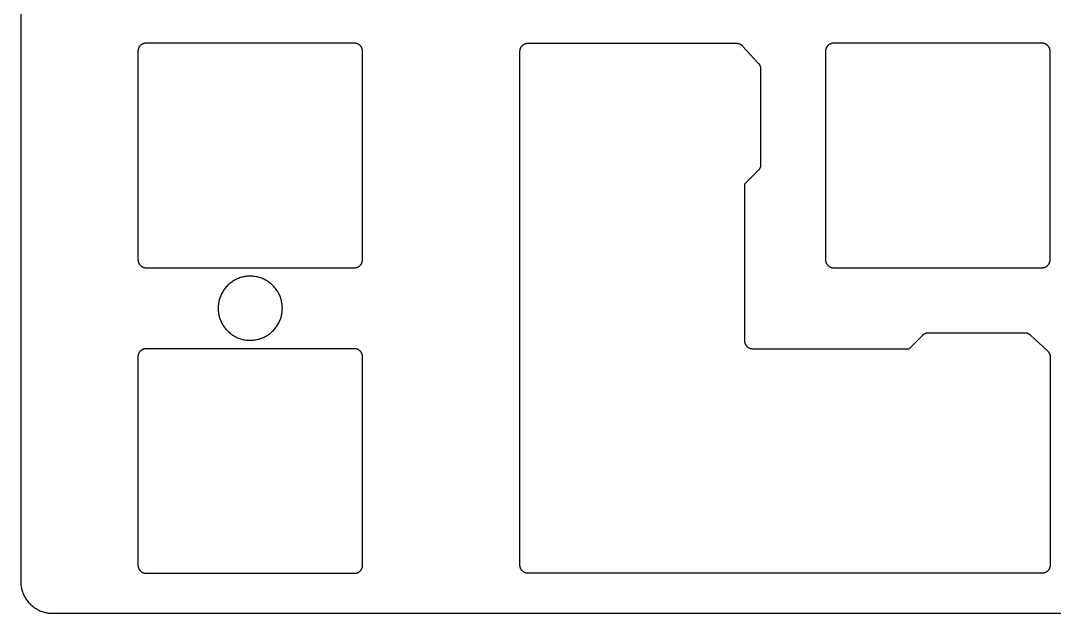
# Model space of a CAD drawing. Header units: millimetres. Extents: x 93 to 198, y -211 to -92.
# Drawn here: x 93.3 to 157.7, y -211.4 to -174.5 of the extents above; entities that cross this region are included whole.
import ezdxf

# ---------------------------------------------------------------- set-up
doc = ezdxf.new("R2010")
doc.units = ezdxf.units.MM
doc.layers.add('switch_plate', color=18, linetype='Continuous', true_color=0x000000)

msp = doc.modelspace()

# ---------------------------------------------------------------- linework, layer by layer
at = {"layer": 'switch_plate'}
for p, q in [((93.28, -94.415), (93.28, -209.427)), ((106.494, -190.731), (106.437, -190.77)), ((106.553, -190.694), (106.494, -190.731)), ((106.613, -190.659), (106.553, -190.694)), ((106.674, -190.626), (106.613, -190.659)), ((106.736, -190.595), (106.674, -190.626)), ((106.799, -190.566), (106.736, -190.595)), ((106.863, -190.54), (106.799, -190.566)), ((106.928, -190.516), (106.863, -190.54)), ((106.994, -190.494), (106.928, -190.516)), ((107.061, -190.474), (106.994, -190.494)), ((107.128, -190.457), (107.061, -190.474)), ((107.196, -190.442), (107.128, -190.457)), ((107.264, -190.429), (107.196, -190.442)), ((107.333, -190.419), (107.264, -190.429)), ((107.402, -190.411), (107.333, -190.419)), ((107.471, -190.406), (107.402, -190.411)), ((107.54, -190.403), (107.471, -190.406)), ((107.61, -190.402), (107.54, -190.403)), ((107.679, -190.404), (107.61, -190.402)), ((107.749, -190.408), (107.679, -190.404)), ((107.818, -190.415), (107.749, -190.408)), ((107.887, -190.424), (107.818, -190.415)), ((107.955, -190.435), (107.887, -190.424)), ((108.023, -190.449), (107.955, -190.435)), ((108.091, -190.465), (108.023, -190.449)), ((108.158, -190.484), (108.091, -190.465)), ((108.224, -190.504), (108.158, -190.484)), ((108.289, -190.527), (108.224, -190.504)), ((108.354, -190.553), (108.289, -190.527)), ((108.418, -190.58), (108.354, -190.553)), ((108.48, -190.61), (108.418, -190.58)), ((108.542, -190.642), (108.48, -190.61)), ((108.603, -190.676), (108.542, -190.642)), ((108.662, -190.712), (108.603, -190.676)), ((108.72, -190.75), (108.662, -190.712)), ((105.875, -191.377), (105.841, -191.437)), ((105.912, -191.318), (105.875, -191.377)), ((105.95, -191.261), (105.912, -191.318)), ((105.991, -191.204), (105.95, -191.261)), ((106.034, -191.149), (105.991, -191.204)), ((106.078, -191.096), (106.034, -191.149)), ((106.124, -191.044), (106.078, -191.096)), ((106.172, -190.994), (106.124, -191.044)), ((106.222, -190.946), (106.172, -190.994)), ((106.273, -190.899), (106.222, -190.946)), ((106.326, -190.854), (106.273, -190.899)), ((106.381, -190.811), (106.326, -190.854)), ((106.437, -190.77), (106.381, -190.811)), ((108.777, -190.79), (108.72, -190.75)), ((108.832, -190.832), (108.777, -190.79)), ((108.885, -190.876), (108.832, -190.832)), ((108.938, -190.922), (108.885, -190.876)), ((108.988, -190.97), (108.938, -190.922)), ((109.037, -191.019), (108.988, -190.97)), ((109.084, -191.07), (109.037, -191.019)), ((109.13, -191.123), (109.084, -191.07)), ((109.173, -191.177), (109.13, -191.123)), ((109.215, -191.232), (109.173, -191.177)), ((109.254, -191.289), (109.215, -191.232)), ((109.292, -191.348), (109.254, -191.289)), ((109.327, -191.407), (109.292, -191.348)), ((105.629, -192.023), (105.617, -192.091)), ((105.643, -191.955), (105.629, -192.023)), ((105.66, -191.887), (105.643, -191.955)), ((105.679, -191.821), (105.66, -191.887)), ((105.7, -191.755), (105.679, -191.821)), ((105.724, -191.689), (105.7, -191.755)), ((105.75, -191.625), (105.724, -191.689)), ((105.778, -191.561), (105.75, -191.625)), ((105.808, -191.499), (105.778, -191.561)), ((105.841, -191.437), (105.808, -191.499)), ((109.361, -191.468), (109.327, -191.407)), ((109.392, -191.53), (109.361, -191.468)), ((109.422, -191.593), (109.392, -191.53)), ((109.448, -191.657), (109.422, -191.593)), ((109.473, -191.722), (109.448, -191.657)), ((109.496, -191.787), (109.473, -191.722)), ((109.516, -191.854), (109.496, -191.787)), ((109.534, -191.921), (109.516, -191.854)), ((109.549, -191.989), (109.534, -191.921)), ((109.562, -192.057), (109.549, -191.989)), ((105.595, -192.298), (105.593, -192.368)), ((105.593, -192.368), (105.593, -192.437)), ((105.593, -192.437), (105.595, -192.506)), ((105.6, -192.229), (105.595, -192.298)), ((105.595, -192.506), (105.6, -192.576)), ((105.607, -192.16), (105.6, -192.229)), ((105.6, -192.576), (105.607, -192.645)), ((105.617, -192.091), (105.607, -192.16)), ((105.607, -192.645), (105.617, -192.713)), ((109.573, -192.125), (109.562, -192.057)), ((109.582, -192.194), (109.573, -192.125)), ((109.573, -192.679), (109.582, -192.61)), ((109.588, -192.263), (109.582, -192.194)), ((109.582, -192.61), (109.588, -192.541)), ((109.591, -192.333), (109.588, -192.263)), ((109.588, -192.541), (109.591, -192.472)), ((109.593, -192.402), (109.591, -192.333)), ((109.591, -192.472), (109.593, -192.402)), ((105.617, -192.713), (105.629, -192.782)), ((105.629, -192.782), (105.643, -192.85)), ((105.643, -192.85), (105.66, -192.917)), ((105.66, -192.917), (105.679, -192.984)), ((105.679, -192.984), (105.7, -193.05)), ((105.7, -193.05), (105.724, -193.115)), ((105.724, -193.115), (105.75, -193.18)), ((105.75, -193.18), (105.778, -193.243)), ((105.778, -193.243), (105.808, -193.306)), ((105.808, -193.306), (105.841, -193.367)), ((109.361, -193.336), (109.392, -193.274)), ((109.392, -193.274), (109.422, -193.211)), ((109.422, -193.211), (109.448, -193.148)), ((109.448, -193.148), (109.473, -193.083)), ((109.473, -193.083), (109.496, -193.017)), ((109.496, -193.017), (109.516, -192.951)), ((109.516, -192.951), (109.534, -192.883)), ((109.534, -192.883), (109.549, -192.816)), ((109.549, -192.816), (109.562, -192.748)), ((109.562, -192.748), (109.573, -192.679)), ((105.841, -193.367), (105.875, -193.427)), ((105.875, -193.427), (105.912, -193.486)), ((105.912, -193.486), (105.95, -193.544)), ((105.95, -193.544), (105.991, -193.6)), ((105.991, -193.6), (106.034, -193.655)), ((106.034, -193.655), (106.078, -193.708)), ((106.078, -193.708), (106.124, -193.76)), ((106.124, -193.76), (106.172, -193.81)), ((106.172, -193.81), (106.222, -193.859)), ((106.222, -193.859), (106.273, -193.905)), ((106.273, -193.905), (106.326, -193.95)), ((106.326, -193.95), (106.381, -193.993)), ((108.832, -193.972), (108.885, -193.928)), ((108.885, -193.928), (108.938, -193.882)), ((108.938, -193.882), (108.988, -193.835)), ((108.988, -193.835), (109.037, -193.785)), ((109.037, -193.785), (109.084, -193.734)), ((109.084, -193.734), (109.13, -193.682)), ((109.13, -193.682), (109.173, -193.628)), ((109.173, -193.628), (109.215, -193.572)), ((109.215, -193.572), (109.254, -193.515)), ((109.254, -193.515), (109.292, -193.457)), ((109.292, -193.457), (109.327, -193.397)), ((109.327, -193.397), (109.361, -193.336)), ((106.381, -193.993), (106.437, -194.034)), ((106.437, -194.034), (106.494, -194.074)), ((106.494, -194.074), (106.553, -194.111)), ((106.553, -194.111), (106.613, -194.146)), ((106.613, -194.146), (106.674, -194.179)), ((106.674, -194.179), (106.736, -194.21)), ((106.736, -194.21), (106.799, -194.238)), ((106.799, -194.238), (106.863, -194.265)), ((106.863, -194.265), (106.928, -194.289)), ((106.928, -194.289), (106.994, -194.311)), ((106.994, -194.311), (107.061, -194.33)), ((107.061, -194.33), (107.128, -194.348)), ((107.128, -194.348), (107.196, -194.363)), ((107.196, -194.363), (107.264, -194.375)), ((107.264, -194.375), (107.333, -194.385)), ((107.333, -194.385), (107.402, -194.393)), ((107.402, -194.393), (107.471, -194.399)), ((107.471, -194.399), (107.54, -194.402)), ((107.54, -194.402), (107.61, -194.402)), ((107.61, -194.402), (107.679, -194.4)), ((107.679, -194.4), (107.749, -194.396)), ((107.749, -194.396), (107.818, -194.39)), ((107.818, -194.39), (107.887, -194.38)), ((107.887, -194.38), (107.955, -194.369)), ((107.955, -194.369), (108.023, -194.355)), ((108.023, -194.355), (108.091, -194.339)), ((108.091, -194.339), (108.158, -194.321)), ((108.158, -194.321), (108.224, -194.3)), ((108.224, -194.3), (108.289, -194.277)), ((108.289, -194.277), (108.354, -194.252)), ((108.354, -194.252), (108.418, -194.224)), ((108.418, -194.224), (108.48, -194.194)), ((108.48, -194.194), (108.542, -194.162)), ((108.542, -194.162), (108.603, -194.128)), ((108.603, -194.128), (108.662, -194.092)), ((108.662, -194.092), (108.72, -194.054)), ((108.72, -194.054), (108.777, -194.014)), ((108.777, -194.014), (108.832, -193.972)), ((93.28, -209.427), (93.281, -209.496)), ((93.281, -209.496), (93.285, -209.564)), ((93.285, -209.564), (93.291, -209.632)), ((93.291, -209.632), (93.299, -209.7)), ((93.299, -209.7), (93.309, -209.767)), ((93.309, -209.767), (93.322, -209.834)), ((93.322, -209.834), (93.337, -209.901)), ((93.337, -209.901), (93.354, -209.967)), ((93.354, -209.967), (93.374, -210.032)), ((93.374, -210.032), (93.396, -210.097)), ((93.396, -210.097), (93.419, -210.161)), ((93.419, -210.161), (93.446, -210.224)), ((93.446, -210.224), (93.474, -210.286)), ((93.474, -210.286), (93.504, -210.347)), ((93.504, -210.347), (93.537, -210.407)), ((93.537, -210.407), (93.571, -210.466)), ((93.571, -210.466), (93.608, -210.524)), ((93.608, -210.524), (93.646, -210.581)), ((93.646, -210.581), (93.686, -210.636)), ((93.686, -210.636), (93.729, -210.689)), ((93.729, -210.689), (93.773, -210.742)), ((93.773, -210.742), (93.818, -210.792)), ((93.818, -210.792), (93.866, -210.841)), ((93.866, -210.841), (93.915, -210.889)), ((93.915, -210.889), (93.966, -210.935)), ((93.966, -210.935), (94.018, -210.979)), ((94.018, -210.979), (94.072, -211.021)), ((94.072, -211.021), (94.127, -211.061)), ((94.127, -211.061), (94.183, -211.1)), ((94.183, -211.1), (94.241, -211.136)), ((94.241, -211.136), (94.3, -211.171)), ((94.3, -211.171), (94.36, -211.203)), ((94.36, -211.203), (94.421, -211.233)), ((94.421, -211.233), (94.483, -211.262)), ((94.483, -211.262), (94.546, -211.288)), ((94.546, -211.288), (94.61, -211.312)), ((94.61, -211.312), (94.675, -211.334)), ((94.675, -211.334), (94.74, -211.353)), ((94.74, -211.353), (94.807, -211.37)), ((94.807, -211.37), (94.873, -211.385)), ((94.873, -211.385), (94.94, -211.398)), ((94.94, -211.398), (95.008, -211.409)), ((95.008, -211.409), (95.076, -211.417)), ((95.076, -211.417), (95.144, -211.423)), ((95.144, -211.423), (95.212, -211.426)), ((95.212, -211.426), (95.28, -211.427)), ((95.28, -211.427), (196.055, -211.427))]:
    msp.add_line(p, q, dxfattribs=at)
at = {"layer": 'switch_plate', "color": 18, "true_color": 0x000000}
for p, q in [((100.909, -175.912), (100.893, -175.919)), ((100.925, -175.906), (100.909, -175.912)), ((100.941, -175.901), (100.925, -175.906)), ((100.958, -175.896), (100.941, -175.901)), ((100.974, -175.891), (100.958, -175.896)), ((100.991, -175.888), (100.974, -175.891)), ((101.008, -175.884), (100.991, -175.888)), ((101.024, -175.882), (101.008, -175.884)), ((101.041, -175.88), (101.024, -175.882)), ((101.058, -175.878), (101.041, -175.88)), ((101.075, -175.878), (101.058, -175.878)), ((101.093, -175.877), (101.075, -175.878)), ((114.093, -175.877), (101.093, -175.877)), ((114.11, -175.878), (114.093, -175.877)), ((114.127, -175.878), (114.11, -175.878)), ((114.144, -175.88), (114.127, -175.878)), ((114.161, -175.882), (114.144, -175.88)), ((114.177, -175.884), (114.161, -175.882)), ((114.194, -175.888), (114.177, -175.884)), ((114.211, -175.891), (114.194, -175.888)), ((114.227, -175.896), (114.211, -175.891)), ((114.244, -175.901), (114.227, -175.896)), ((114.26, -175.906), (114.244, -175.901)), ((114.276, -175.912), (114.26, -175.906)), ((114.292, -175.919), (114.276, -175.912)), ((124.706, -175.919), (124.722, -175.912)), ((124.722, -175.912), (124.738, -175.906)), ((124.738, -175.906), (124.754, -175.901)), ((124.754, -175.901), (124.77, -175.896)), ((124.77, -175.896), (124.787, -175.891)), ((124.787, -175.891), (124.803, -175.888)), ((124.803, -175.888), (124.82, -175.884)), ((124.82, -175.884), (124.837, -175.882)), ((124.837, -175.882), (124.854, -175.88)), ((124.854, -175.88), (124.871, -175.878)), ((124.871, -175.878), (124.888, -175.878)), ((124.888, -175.878), (124.905, -175.877)), ((124.905, -175.877), (137.905, -175.877)), ((137.905, -175.877), (137.922, -175.878)), ((137.922, -175.878), (137.94, -175.878)), ((137.94, -175.878), (137.957, -175.88)), ((137.957, -175.88), (137.974, -175.882)), ((137.974, -175.882), (137.991, -175.885)), ((137.991, -175.885), (138.009, -175.888)), ((138.009, -175.888), (138.025, -175.892)), ((138.025, -175.892), (138.042, -175.896)), ((138.042, -175.896), (138.059, -175.901)), ((138.059, -175.901), (138.075, -175.907)), ((138.075, -175.907), (138.092, -175.913)), ((138.092, -175.913), (138.108, -175.92)), ((143.772, -175.912), (143.756, -175.919)), ((143.788, -175.906), (143.772, -175.912)), ((143.804, -175.901), (143.788, -175.906)), ((143.82, -175.896), (143.804, -175.901)), ((143.837, -175.891), (143.82, -175.896)), ((143.853, -175.888), (143.837, -175.891)), ((143.87, -175.884), (143.853, -175.888)), ((143.887, -175.882), (143.87, -175.884)), ((143.904, -175.88), (143.887, -175.882)), ((143.921, -175.878), (143.904, -175.88)), ((143.938, -175.878), (143.921, -175.878)), ((143.955, -175.877), (143.938, -175.878)), ((156.955, -175.877), (143.955, -175.877)), ((156.972, -175.878), (156.955, -175.877)), ((156.989, -175.878), (156.972, -175.878)), ((157.006, -175.88), (156.989, -175.878)), ((157.023, -175.882), (157.006, -175.88)), ((157.04, -175.884), (157.023, -175.882)), ((157.057, -175.888), (157.04, -175.884)), ((157.073, -175.891), (157.057, -175.888)), ((157.09, -175.896), (157.073, -175.891)), ((157.106, -175.901), (157.09, -175.896)), ((157.122, -175.906), (157.106, -175.901)), ((157.138, -175.912), (157.122, -175.906)), ((157.154, -175.919), (157.138, -175.912)), ((100.594, -176.343), (100.593, -176.36)), ((100.593, -176.36), (100.593, -176.377)), ((100.593, -176.377), (100.593, -189.377)), ((100.595, -176.326), (100.594, -176.343)), ((100.597, -176.309), (100.595, -176.326)), ((100.6, -176.292), (100.597, -176.309)), ((100.603, -176.275), (100.6, -176.292)), ((100.607, -176.259), (100.603, -176.275)), ((100.611, -176.242), (100.607, -176.259)), ((100.616, -176.226), (100.611, -176.242)), ((100.621, -176.21), (100.616, -176.226)), ((100.627, -176.194), (100.621, -176.21)), ((100.634, -176.178), (100.627, -176.194)), ((100.641, -176.162), (100.634, -176.178)), ((100.649, -176.147), (100.641, -176.162)), ((100.657, -176.132), (100.649, -176.147)), ((100.665, -176.117), (100.657, -176.132)), ((100.674, -176.103), (100.665, -176.117)), ((100.684, -176.089), (100.674, -176.103)), ((100.694, -176.075), (100.684, -176.089)), ((100.705, -176.062), (100.694, -176.075)), ((100.716, -176.049), (100.705, -176.062)), ((100.727, -176.036), (100.716, -176.049)), ((100.739, -176.024), (100.727, -176.036)), ((100.751, -176.012), (100.739, -176.024)), ((100.764, -176), (100.751, -176.012)), ((100.777, -175.989), (100.764, -176)), ((100.79, -175.979), (100.777, -175.989)), ((100.804, -175.969), (100.79, -175.979)), ((100.818, -175.959), (100.804, -175.969)), ((100.833, -175.95), (100.818, -175.959)), ((100.847, -175.941), (100.833, -175.95)), ((100.863, -175.933), (100.847, -175.941)), ((100.878, -175.926), (100.863, -175.933)), ((100.893, -175.919), (100.878, -175.926)), ((114.307, -175.926), (114.292, -175.919)), ((114.323, -175.933), (114.307, -175.926)), ((114.338, -175.941), (114.323, -175.933)), ((114.352, -175.95), (114.338, -175.941)), ((114.367, -175.959), (114.352, -175.95)), ((114.381, -175.969), (114.367, -175.959)), ((114.395, -175.979), (114.381, -175.969)), ((114.408, -175.989), (114.395, -175.979)), ((114.421, -176), (114.408, -175.989)), ((114.434, -176.012), (114.421, -176)), ((114.446, -176.024), (114.434, -176.012)), ((114.458, -176.036), (114.446, -176.024)), ((114.469, -176.049), (114.458, -176.036)), ((114.48, -176.062), (114.469, -176.049)), ((114.491, -176.075), (114.48, -176.062)), ((114.501, -176.089), (114.491, -176.075)), ((114.511, -176.103), (114.501, -176.089)), ((114.52, -176.117), (114.511, -176.103)), ((114.528, -176.132), (114.52, -176.117)), ((114.536, -176.147), (114.528, -176.132)), ((114.544, -176.162), (114.536, -176.147)), ((114.551, -176.178), (114.544, -176.162)), ((114.558, -176.194), (114.551, -176.178)), ((114.564, -176.21), (114.558, -176.194)), ((114.569, -176.226), (114.564, -176.21)), ((114.574, -176.242), (114.569, -176.226)), ((114.578, -176.259), (114.574, -176.242)), ((114.582, -176.275), (114.578, -176.259)), ((114.585, -176.292), (114.582, -176.275)), ((114.588, -176.309), (114.585, -176.292)), ((114.59, -176.326), (114.588, -176.309)), ((114.591, -176.343), (114.59, -176.326)), ((114.592, -176.36), (114.591, -176.343)), ((114.593, -176.377), (114.592, -176.36)), ((114.593, -189.377), (114.593, -176.377)), ((124.405, -176.36), (124.406, -176.343)), ((124.405, -176.377), (124.405, -176.36)), ((124.405, -208.427), (124.405, -176.377)), ((124.406, -176.343), (124.408, -176.326)), ((124.408, -176.326), (124.41, -176.309)), ((124.41, -176.309), (124.412, -176.292)), ((124.412, -176.292), (124.415, -176.275)), ((124.415, -176.275), (124.419, -176.259)), ((124.419, -176.259), (124.424, -176.242)), ((124.424, -176.242), (124.428, -176.226)), ((124.428, -176.226), (124.434, -176.21)), ((124.434, -176.21), (124.44, -176.194)), ((124.44, -176.194), (124.446, -176.178)), ((124.446, -176.178), (124.454, -176.162)), ((124.454, -176.162), (124.461, -176.147)), ((124.461, -176.147), (124.469, -176.132)), ((124.469, -176.132), (124.478, -176.117)), ((124.478, -176.117), (124.487, -176.103)), ((124.487, -176.103), (124.497, -176.089)), ((124.497, -176.089), (124.507, -176.075)), ((124.507, -176.075), (124.517, -176.062)), ((124.517, -176.062), (124.528, -176.049)), ((124.528, -176.049), (124.54, -176.036)), ((124.54, -176.036), (124.551, -176.024)), ((124.551, -176.024), (124.564, -176.012)), ((124.564, -176.012), (124.576, -176)), ((124.576, -176), (124.589, -175.989)), ((124.589, -175.989), (124.603, -175.979)), ((124.603, -175.979), (124.617, -175.969)), ((124.617, -175.969), (124.631, -175.959)), ((124.631, -175.959), (124.645, -175.95)), ((124.645, -175.95), (124.66, -175.941)), ((124.66, -175.941), (124.675, -175.933)), ((124.675, -175.933), (124.69, -175.926)), ((124.69, -175.926), (124.706, -175.919)), ((138.108, -175.92), (138.123, -175.927)), ((138.123, -175.927), (138.139, -175.935)), ((138.139, -175.935), (138.154, -175.944)), ((138.154, -175.944), (138.169, -175.953)), ((138.169, -175.953), (138.184, -175.962)), ((138.184, -175.962), (138.198, -175.972)), ((138.198, -175.972), (138.212, -175.982)), ((138.212, -175.982), (138.225, -175.993)), ((138.225, -175.993), (138.238, -176.005)), ((138.238, -176.005), (138.251, -176.016)), ((138.251, -176.016), (138.263, -176.029)), ((138.263, -176.029), (138.275, -176.041)), ((138.275, -176.041), (138.287, -176.054)), ((138.287, -176.054), (139.259, -177.111)), ((143.456, -176.343), (143.455, -176.36)), ((143.455, -176.36), (143.455, -176.377)), ((143.455, -176.377), (143.455, -189.377)), ((143.458, -176.326), (143.456, -176.343)), ((143.46, -176.309), (143.458, -176.326)), ((143.462, -176.292), (143.46, -176.309)), ((143.465, -176.275), (143.462, -176.292)), ((143.469, -176.259), (143.465, -176.275)), ((143.474, -176.242), (143.469, -176.259)), ((143.478, -176.226), (143.474, -176.242)), ((143.484, -176.21), (143.478, -176.226)), ((143.49, -176.194), (143.484, -176.21)), ((143.496, -176.178), (143.49, -176.194)), ((143.504, -176.162), (143.496, -176.178)), ((143.511, -176.147), (143.504, -176.162)), ((143.519, -176.132), (143.511, -176.147)), ((143.528, -176.117), (143.519, -176.132)), ((143.537, -176.103), (143.528, -176.117)), ((143.547, -176.089), (143.537, -176.103)), ((143.557, -176.075), (143.547, -176.089)), ((143.567, -176.062), (143.557, -176.075)), ((143.578, -176.049), (143.567, -176.062)), ((143.59, -176.036), (143.578, -176.049)), ((143.601, -176.024), (143.59, -176.036)), ((143.614, -176.012), (143.601, -176.024)), ((143.626, -176), (143.614, -176.012)), ((143.639, -175.989), (143.626, -176)), ((143.653, -175.979), (143.639, -175.989)), ((143.667, -175.969), (143.653, -175.979)), ((143.681, -175.959), (143.667, -175.969)), ((143.695, -175.95), (143.681, -175.959)), ((143.71, -175.941), (143.695, -175.95)), ((143.725, -175.933), (143.71, -175.941)), ((143.74, -175.926), (143.725, -175.933)), ((143.756, -175.919), (143.74, -175.926)), ((157.17, -175.926), (157.154, -175.919)), ((157.185, -175.933), (157.17, -175.926)), ((157.2, -175.941), (157.185, -175.933)), ((157.215, -175.95), (157.2, -175.941)), ((157.229, -175.959), (157.215, -175.95)), ((157.243, -175.969), (157.229, -175.959)), ((157.257, -175.979), (157.243, -175.969)), ((157.271, -175.989), (157.257, -175.979)), ((157.284, -176), (157.271, -175.989)), ((157.296, -176.012), (157.284, -176)), ((157.309, -176.024), (157.296, -176.012)), ((157.32, -176.036), (157.309, -176.024)), ((157.332, -176.049), (157.32, -176.036)), ((157.343, -176.062), (157.332, -176.049)), ((157.353, -176.075), (157.343, -176.062)), ((157.364, -176.089), (157.353, -176.075)), ((157.373, -176.103), (157.364, -176.089)), ((157.382, -176.117), (157.373, -176.103)), ((157.391, -176.132), (157.382, -176.117)), ((157.399, -176.147), (157.391, -176.132)), ((157.407, -176.162), (157.399, -176.147)), ((157.414, -176.178), (157.407, -176.162)), ((157.42, -176.194), (157.414, -176.178)), ((157.426, -176.21), (157.42, -176.194)), ((157.432, -176.226), (157.426, -176.21)), ((157.436, -176.242), (157.432, -176.226)), ((157.441, -176.259), (157.436, -176.242)), ((157.445, -176.275), (157.441, -176.259)), ((157.448, -176.292), (157.445, -176.275)), ((157.45, -176.309), (157.448, -176.292)), ((157.452, -176.326), (157.45, -176.309)), ((157.454, -176.343), (157.452, -176.326)), ((157.455, -176.36), (157.454, -176.343)), ((157.455, -176.377), (157.455, -176.36)), ((157.455, -189.377), (157.455, -176.377)), ((139.259, -177.111), (139.271, -177.124)), ((139.271, -177.124), (139.282, -177.137)), ((139.282, -177.137), (139.294, -177.151)), ((139.294, -177.151), (139.305, -177.165)), ((139.305, -177.165), (139.315, -177.18)), ((139.315, -177.18), (139.325, -177.195)), ((139.325, -177.195), (139.334, -177.21)), ((139.334, -177.21), (139.343, -177.225)), ((139.343, -177.225), (139.351, -177.241)), ((139.351, -177.241), (139.358, -177.257)), ((139.358, -177.257), (139.366, -177.273)), ((139.366, -177.273), (139.372, -177.29)), ((139.372, -177.29), (139.378, -177.307)), ((139.378, -177.307), (139.383, -177.324)), ((139.383, -177.324), (139.388, -177.341)), ((139.388, -177.341), (139.392, -177.358)), ((139.392, -177.358), (139.396, -177.376)), ((139.396, -177.376), (139.399, -177.393)), ((139.399, -177.393), (139.401, -177.411)), ((139.401, -177.411), (139.403, -177.429)), ((139.403, -177.429), (139.404, -177.446)), ((139.404, -177.446), (139.405, -177.464)), ((139.405, -177.464), (139.405, -183.464)), ((139.376, -183.632), (139.37, -183.648)), ((139.382, -183.615), (139.376, -183.632)), ((139.386, -183.599), (139.382, -183.615)), ((139.391, -183.583), (139.386, -183.599)), ((139.395, -183.566), (139.391, -183.583)), ((139.398, -183.549), (139.395, -183.566)), ((139.4, -183.532), (139.398, -183.549)), ((139.402, -183.515), (139.4, -183.532)), ((139.404, -183.498), (139.402, -183.515)), ((139.405, -183.481), (139.404, -183.498)), ((139.405, -183.464), (139.405, -183.481)), ((139.259, -183.818), (138.405, -184.671)), ((139.27, -183.805), (139.259, -183.818)), ((139.282, -183.793), (139.27, -183.805)), ((139.293, -183.78), (139.282, -183.793)), ((139.303, -183.766), (139.293, -183.78)), ((139.314, -183.753), (139.303, -183.766)), ((139.323, -183.738), (139.314, -183.753)), ((139.332, -183.724), (139.323, -183.738)), ((139.341, -183.709), (139.332, -183.724)), ((139.349, -183.694), (139.341, -183.709)), ((139.357, -183.679), (139.349, -183.694)), ((139.364, -183.663), (139.357, -183.679)), ((139.37, -183.648), (139.364, -183.663)), ((138.405, -184.671), (138.405, -194.427)), ((100.593, -189.377), (100.593, -189.394)), ((100.593, -189.394), (100.594, -189.411)), ((100.594, -189.411), (100.595, -189.428)), ((100.595, -189.428), (100.597, -189.445)), ((100.597, -189.445), (100.6, -189.462)), ((114.585, -189.462), (114.588, -189.445)), ((114.588, -189.445), (114.59, -189.428)), ((114.59, -189.428), (114.591, -189.411)), ((114.591, -189.411), (114.592, -189.394)), ((114.592, -189.394), (114.593, -189.377)), ((143.455, -189.377), (143.455, -189.394)), ((143.455, -189.394), (143.456, -189.411)), ((143.456, -189.411), (143.458, -189.428)), ((143.458, -189.428), (143.46, -189.445)), ((143.46, -189.445), (143.462, -189.462)), ((157.448, -189.462), (157.45, -189.445)), ((157.45, -189.445), (157.452, -189.428)), ((157.452, -189.428), (157.454, -189.411)), ((157.454, -189.411), (157.455, -189.394)), ((157.455, -189.394), (157.455, -189.377)), ((100.6, -189.462), (100.603, -189.479)), ((100.603, -189.479), (100.607, -189.496)), ((100.607, -189.496), (100.611, -189.512)), ((100.611, -189.512), (100.616, -189.528)), ((100.616, -189.528), (100.621, -189.545)), ((100.621, -189.545), (100.627, -189.561)), ((100.627, -189.561), (100.634, -189.576)), ((100.634, -189.576), (100.641, -189.592)), ((100.641, -189.592), (100.649, -189.607)), ((100.649, -189.607), (100.657, -189.622)), ((100.657, -189.622), (100.665, -189.637)), ((100.665, -189.637), (100.674, -189.651)), ((100.674, -189.651), (100.684, -189.666)), ((100.684, -189.666), (100.694, -189.679)), ((100.694, -189.679), (100.705, -189.693)), ((100.705, -189.693), (100.716, -189.706)), ((100.716, -189.706), (100.727, -189.718)), ((100.727, -189.718), (100.739, -189.731)), ((100.739, -189.731), (100.751, -189.743)), ((100.751, -189.743), (100.764, -189.754)), ((100.764, -189.754), (100.777, -189.765)), ((100.777, -189.765), (100.79, -189.776)), ((100.79, -189.776), (100.804, -189.786)), ((100.804, -189.786), (100.818, -189.795)), ((100.818, -189.795), (100.833, -189.804)), ((100.833, -189.804), (100.847, -189.813)), ((100.847, -189.813), (100.863, -189.821)), ((100.863, -189.821), (100.878, -189.829)), ((100.878, -189.829), (100.893, -189.836)), ((100.893, -189.836), (100.909, -189.842)), ((100.909, -189.842), (100.925, -189.848)), ((100.925, -189.848), (100.941, -189.854)), ((100.941, -189.854), (100.958, -189.859)), ((100.958, -189.859), (100.974, -189.863)), ((100.974, -189.863), (100.991, -189.867)), ((100.991, -189.867), (101.008, -189.87)), ((101.008, -189.87), (101.024, -189.873)), ((101.024, -189.873), (101.041, -189.875)), ((101.041, -189.875), (101.058, -189.876)), ((101.058, -189.876), (101.075, -189.877)), ((101.075, -189.877), (101.093, -189.877)), ((101.093, -189.877), (114.093, -189.877)), ((114.093, -189.877), (114.11, -189.877)), ((114.11, -189.877), (114.127, -189.876)), ((114.127, -189.876), (114.144, -189.875)), ((114.144, -189.875), (114.161, -189.873)), ((114.161, -189.873), (114.177, -189.87)), ((114.177, -189.87), (114.194, -189.867)), ((114.194, -189.867), (114.211, -189.863)), ((114.211, -189.863), (114.227, -189.859)), ((114.227, -189.859), (114.244, -189.854)), ((114.244, -189.854), (114.26, -189.848)), ((114.26, -189.848), (114.276, -189.842)), ((114.276, -189.842), (114.292, -189.836)), ((114.292, -189.836), (114.307, -189.829)), ((114.307, -189.829), (114.323, -189.821)), ((114.323, -189.821), (114.338, -189.813)), ((114.338, -189.813), (114.352, -189.804)), ((114.352, -189.804), (114.367, -189.795)), ((114.367, -189.795), (114.381, -189.786)), ((114.381, -189.786), (114.395, -189.776)), ((114.395, -189.776), (114.408, -189.765)), ((114.408, -189.765), (114.421, -189.754)), ((114.421, -189.754), (114.434, -189.743)), ((114.434, -189.743), (114.446, -189.731)), ((114.446, -189.731), (114.458, -189.718)), ((114.458, -189.718), (114.469, -189.706)), ((114.469, -189.706), (114.48, -189.693)), ((114.48, -189.693), (114.491, -189.679)), ((114.491, -189.679), (114.501, -189.666)), ((114.501, -189.666), (114.511, -189.651)), ((114.511, -189.651), (114.52, -189.637)), ((114.52, -189.637), (114.528, -189.622)), ((114.528, -189.622), (114.536, -189.607)), ((114.536, -189.607), (114.544, -189.592)), ((114.544, -189.592), (114.551, -189.576)), ((114.551, -189.576), (114.558, -189.561)), ((114.558, -189.561), (114.564, -189.545)), ((114.564, -189.545), (114.569, -189.528)), ((114.569, -189.528), (114.574, -189.512)), ((114.574, -189.512), (114.578, -189.496)), ((114.578, -189.496), (114.582, -189.479)), ((114.582, -189.479), (114.585, -189.462)), ((143.462, -189.462), (143.465, -189.479)), ((143.465, -189.479), (143.469, -189.496)), ((143.469, -189.496), (143.474, -189.512)), ((143.474, -189.512), (143.478, -189.528)), ((143.478, -189.528), (143.484, -189.545)), ((143.484, -189.545), (143.49, -189.561)), ((143.49, -189.561), (143.496, -189.576)), ((143.496, -189.576), (143.504, -189.592)), ((143.504, -189.592), (143.511, -189.607)), ((143.511, -189.607), (143.519, -189.622)), ((143.519, -189.622), (143.528, -189.637)), ((143.528, -189.637), (143.537, -189.651)), ((143.537, -189.651), (143.547, -189.666)), ((143.547, -189.666), (143.557, -189.679)), ((143.557, -189.679), (143.567, -189.693)), ((143.567, -189.693), (143.578, -189.706)), ((143.578, -189.706), (143.59, -189.718)), ((143.59, -189.718), (143.601, -189.731)), ((143.601, -189.731), (143.614, -189.743)), ((143.614, -189.743), (143.626, -189.754)), ((143.626, -189.754), (143.639, -189.765)), ((143.639, -189.765), (143.653, -189.776)), ((143.653, -189.776), (143.667, -189.786)), ((143.667, -189.786), (143.681, -189.795)), ((143.681, -189.795), (143.695, -189.804)), ((143.695, -189.804), (143.71, -189.813)), ((143.71, -189.813), (143.725, -189.821)), ((143.725, -189.821), (143.74, -189.829)), ((143.74, -189.829), (143.756, -189.836)), ((143.756, -189.836), (143.772, -189.842)), ((143.772, -189.842), (143.788, -189.848)), ((143.788, -189.848), (143.804, -189.854)), ((143.804, -189.854), (143.82, -189.859)), ((143.82, -189.859), (143.837, -189.863)), ((143.837, -189.863), (143.853, -189.867)), ((143.853, -189.867), (143.87, -189.87)), ((143.87, -189.87), (143.887, -189.873)), ((143.887, -189.873), (143.904, -189.875)), ((143.904, -189.875), (143.921, -189.876)), ((143.921, -189.876), (143.938, -189.877)), ((143.938, -189.877), (143.955, -189.877)), ((143.955, -189.877), (156.955, -189.877)), ((156.955, -189.877), (156.972, -189.877)), ((156.972, -189.877), (156.989, -189.876)), ((156.989, -189.876), (157.006, -189.875)), ((157.006, -189.875), (157.023, -189.873)), ((157.023, -189.873), (157.04, -189.87)), ((157.04, -189.87), (157.057, -189.867)), ((157.057, -189.867), (157.073, -189.863)), ((157.073, -189.863), (157.09, -189.859)), ((157.09, -189.859), (157.106, -189.854)), ((157.106, -189.854), (157.122, -189.848)), ((157.122, -189.848), (157.138, -189.842)), ((157.138, -189.842), (157.154, -189.836)), ((157.154, -189.836), (157.17, -189.829)), ((157.17, -189.829), (157.185, -189.821)), ((157.185, -189.821), (157.2, -189.813)), ((157.2, -189.813), (157.215, -189.804)), ((157.215, -189.804), (157.229, -189.795)), ((157.229, -189.795), (157.243, -189.786)), ((157.243, -189.786), (157.257, -189.776)), ((157.257, -189.776), (157.271, -189.765)), ((157.271, -189.765), (157.284, -189.754)), ((157.284, -189.754), (157.296, -189.743)), ((157.296, -189.743), (157.309, -189.731)), ((157.309, -189.731), (157.32, -189.718)), ((157.32, -189.718), (157.332, -189.706)), ((157.332, -189.706), (157.343, -189.693)), ((157.343, -189.693), (157.353, -189.679)), ((157.353, -189.679), (157.364, -189.666)), ((157.364, -189.666), (157.373, -189.651)), ((157.373, -189.651), (157.382, -189.637)), ((157.382, -189.637), (157.391, -189.622)), ((157.391, -189.622), (157.399, -189.607)), ((157.399, -189.607), (157.407, -189.592)), ((157.407, -189.592), (157.414, -189.576)), ((157.414, -189.576), (157.42, -189.561)), ((157.42, -189.561), (157.426, -189.545)), ((157.426, -189.545), (157.432, -189.528)), ((157.432, -189.528), (157.436, -189.512)), ((157.436, -189.512), (157.441, -189.496)), ((157.441, -189.496), (157.445, -189.479)), ((157.445, -189.479), (157.448, -189.462)), ((149.694, -193.96), (149.711, -193.954)), ((149.711, -193.954), (149.728, -193.949)), ((149.728, -193.949), (149.745, -193.944)), ((149.745, -193.944), (149.762, -193.94)), ((149.762, -193.94), (149.78, -193.936)), ((149.78, -193.936), (149.797, -193.933)), ((149.797, -193.933), (149.815, -193.931)), ((149.815, -193.931), (149.832, -193.929)), ((149.832, -193.929), (149.85, -193.928)), ((149.85, -193.928), (149.868, -193.927)), ((149.868, -193.927), (155.868, -193.927)), ((155.868, -193.927), (155.885, -193.928)), ((155.885, -193.928), (155.902, -193.928)), ((155.902, -193.928), (155.919, -193.93)), ((155.919, -193.93), (155.936, -193.932)), ((155.936, -193.932), (155.953, -193.934)), ((155.953, -193.934), (155.97, -193.938)), ((155.97, -193.938), (155.986, -193.941)), ((155.986, -193.941), (156.003, -193.946)), ((156.003, -193.946), (156.019, -193.951)), ((156.019, -193.951), (156.035, -193.956)), ((156.035, -193.956), (156.051, -193.962)), ((138.405, -194.427), (138.405, -194.444)), ((138.405, -194.444), (138.406, -194.461)), ((138.406, -194.461), (138.408, -194.478)), ((138.408, -194.478), (138.41, -194.495)), ((138.41, -194.495), (138.412, -194.512)), ((138.412, -194.512), (138.415, -194.529)), ((138.415, -194.529), (138.419, -194.546)), ((138.419, -194.546), (138.424, -194.562)), ((138.424, -194.562), (138.428, -194.578)), ((138.428, -194.578), (138.434, -194.595)), ((138.434, -194.595), (138.44, -194.611)), ((148.661, -194.927), (149.514, -194.074)), ((149.514, -194.074), (149.527, -194.061)), ((149.527, -194.061), (149.541, -194.05)), ((149.541, -194.05), (149.555, -194.039)), ((149.555, -194.039), (149.569, -194.028)), ((149.569, -194.028), (149.583, -194.017)), ((149.583, -194.017), (149.598, -194.008)), ((149.598, -194.008), (149.614, -193.998)), ((149.614, -193.998), (149.629, -193.99)), ((149.629, -193.99), (149.645, -193.981)), ((149.645, -193.981), (149.661, -193.974)), ((149.661, -193.974), (149.677, -193.967)), ((149.677, -193.967), (149.694, -193.96)), ((156.051, -193.962), (156.067, -193.969)), ((156.067, -193.969), (156.083, -193.976)), ((156.083, -193.976), (156.098, -193.983)), ((156.098, -193.983), (156.113, -193.991)), ((156.113, -193.991), (156.128, -194)), ((156.128, -194), (156.142, -194.009)), ((156.142, -194.009), (156.156, -194.019)), ((156.156, -194.019), (156.17, -194.029)), ((156.17, -194.029), (156.184, -194.039)), ((156.184, -194.039), (156.197, -194.05)), ((156.197, -194.05), (156.209, -194.062)), ((156.209, -194.062), (156.222, -194.074)), ((156.222, -194.074), (157.278, -195.045)), ((100.627, -195.244), (100.621, -195.26)), ((100.634, -195.228), (100.627, -195.244)), ((100.641, -195.212), (100.634, -195.228)), ((100.649, -195.197), (100.641, -195.212)), ((100.657, -195.182), (100.649, -195.197)), ((100.665, -195.167), (100.657, -195.182)), ((100.674, -195.153), (100.665, -195.167)), ((100.684, -195.139), (100.674, -195.153)), ((100.694, -195.125), (100.684, -195.139)), ((100.705, -195.112), (100.694, -195.125)), ((100.716, -195.099), (100.705, -195.112)), ((100.727, -195.086), (100.716, -195.099)), ((100.739, -195.074), (100.727, -195.086)), ((100.751, -195.062), (100.739, -195.074)), ((100.764, -195.05), (100.751, -195.062)), ((100.777, -195.039), (100.764, -195.05)), ((100.79, -195.029), (100.777, -195.039)), ((100.804, -195.019), (100.79, -195.029)), ((100.818, -195.009), (100.804, -195.019)), ((100.833, -195), (100.818, -195.009)), ((100.847, -194.991), (100.833, -195)), ((100.863, -194.983), (100.847, -194.991)), ((100.878, -194.976), (100.863, -194.983)), ((100.893, -194.969), (100.878, -194.976)), ((100.909, -194.962), (100.893, -194.969)), ((100.925, -194.956), (100.909, -194.962)), ((100.941, -194.951), (100.925, -194.956)), ((100.958, -194.946), (100.941, -194.951)), ((100.974, -194.941), (100.958, -194.946)), ((100.991, -194.938), (100.974, -194.941)), ((101.008, -194.934), (100.991, -194.938)), ((101.024, -194.932), (101.008, -194.934)), ((101.041, -194.93), (101.024, -194.932)), ((101.058, -194.928), (101.041, -194.93)), ((101.075, -194.928), (101.058, -194.928)), ((101.093, -194.927), (101.075, -194.928)), ((114.093, -194.927), (101.093, -194.927)), ((114.11, -194.928), (114.093, -194.927)), ((114.127, -194.928), (114.11, -194.928)), ((114.144, -194.93), (114.127, -194.928)), ((114.161, -194.932), (114.144, -194.93)), ((114.177, -194.934), (114.161, -194.932)), ((114.194, -194.938), (114.177, -194.934)), ((114.211, -194.941), (114.194, -194.938)), ((114.227, -194.946), (114.211, -194.941)), ((114.244, -194.951), (114.227, -194.946)), ((114.26, -194.956), (114.244, -194.951)), ((114.276, -194.962), (114.26, -194.956)), ((114.292, -194.969), (114.276, -194.962)), ((114.307, -194.976), (114.292, -194.969)), ((114.323, -194.983), (114.307, -194.976)), ((114.338, -194.991), (114.323, -194.983)), ((114.352, -195), (114.338, -194.991)), ((114.367, -195.009), (114.352, -195)), ((114.381, -195.019), (114.367, -195.009)), ((114.395, -195.029), (114.381, -195.019)), ((114.408, -195.039), (114.395, -195.029)), ((114.421, -195.05), (114.408, -195.039)), ((114.434, -195.062), (114.421, -195.05)), ((114.446, -195.074), (114.434, -195.062)), ((114.458, -195.086), (114.446, -195.074)), ((114.469, -195.099), (114.458, -195.086)), ((114.48, -195.112), (114.469, -195.099)), ((114.491, -195.125), (114.48, -195.112)), ((114.501, -195.139), (114.491, -195.125)), ((114.511, -195.153), (114.501, -195.139)), ((114.52, -195.167), (114.511, -195.153)), ((114.528, -195.182), (114.52, -195.167)), ((114.536, -195.197), (114.528, -195.182)), ((114.544, -195.212), (114.536, -195.197)), ((114.551, -195.228), (114.544, -195.212)), ((114.558, -195.244), (114.551, -195.228)), ((114.564, -195.26), (114.558, -195.244)), ((138.44, -194.611), (138.446, -194.626)), ((138.446, -194.626), (138.454, -194.642)), ((138.454, -194.642), (138.461, -194.657)), ((138.461, -194.657), (138.469, -194.672)), ((138.469, -194.672), (138.478, -194.687)), ((138.478, -194.687), (138.487, -194.701)), ((138.487, -194.701), (138.497, -194.716)), ((138.497, -194.716), (138.507, -194.729)), ((138.507, -194.729), (138.517, -194.743)), ((138.517, -194.743), (138.528, -194.756)), ((138.528, -194.756), (138.54, -194.768)), ((138.54, -194.768), (138.551, -194.781)), ((138.551, -194.781), (138.564, -194.793)), ((138.564, -194.793), (138.576, -194.804)), ((138.576, -194.804), (138.589, -194.815)), ((138.589, -194.815), (138.603, -194.826)), ((138.603, -194.826), (138.617, -194.836)), ((138.617, -194.836), (138.631, -194.845)), ((138.631, -194.845), (138.645, -194.854)), ((138.645, -194.854), (138.66, -194.863)), ((138.66, -194.863), (138.675, -194.871)), ((138.675, -194.871), (138.69, -194.879)), ((138.69, -194.879), (138.706, -194.886)), ((138.706, -194.886), (138.722, -194.892)), ((138.722, -194.892), (138.738, -194.898)), ((138.738, -194.898), (138.754, -194.904)), ((138.754, -194.904), (138.77, -194.909)), ((138.77, -194.909), (138.787, -194.913)), ((138.787, -194.913), (138.803, -194.917)), ((138.803, -194.917), (138.82, -194.92)), ((138.82, -194.92), (138.837, -194.923)), ((138.837, -194.923), (138.854, -194.925)), ((138.854, -194.925), (138.871, -194.926)), ((138.871, -194.926), (138.888, -194.927)), ((138.888, -194.927), (138.905, -194.927)), ((138.905, -194.927), (148.661, -194.927)), ((157.278, -195.045), (157.291, -195.058)), ((157.291, -195.058), (157.304, -195.07)), ((157.304, -195.07), (157.317, -195.083)), ((157.317, -195.083), (157.329, -195.097)), ((157.329, -195.097), (157.34, -195.111)), ((157.34, -195.111), (157.351, -195.125)), ((157.351, -195.125), (157.362, -195.139)), ((157.362, -195.139), (157.372, -195.154)), ((157.372, -195.154), (157.382, -195.17)), ((157.382, -195.17), (157.391, -195.185)), ((157.391, -195.185), (157.399, -195.201)), ((157.399, -195.201), (157.407, -195.218)), ((157.407, -195.218), (157.414, -195.234)), ((157.414, -195.234), (157.421, -195.251)), ((100.594, -195.393), (100.593, -195.41)), ((100.593, -195.41), (100.593, -195.427)), ((100.593, -195.427), (100.593, -208.427)), ((100.595, -195.376), (100.594, -195.393)), ((100.597, -195.359), (100.595, -195.376)), ((100.6, -195.342), (100.597, -195.359)), ((100.603, -195.325), (100.6, -195.342)), ((100.607, -195.309), (100.603, -195.325)), ((100.611, -195.292), (100.607, -195.309)), ((100.616, -195.276), (100.611, -195.292)), ((100.621, -195.26), (100.616, -195.276)), ((114.569, -195.276), (114.564, -195.26)), ((114.574, -195.292), (114.569, -195.276)), ((114.578, -195.309), (114.574, -195.292)), ((114.582, -195.325), (114.578, -195.309)), ((114.585, -195.342), (114.582, -195.325)), ((114.588, -195.359), (114.585, -195.342)), ((114.59, -195.376), (114.588, -195.359)), ((114.591, -195.393), (114.59, -195.376)), ((114.592, -195.41), (114.591, -195.393)), ((114.593, -195.427), (114.592, -195.41)), ((114.593, -208.427), (114.593, -195.427)), ((157.421, -195.251), (157.427, -195.268)), ((157.427, -195.268), (157.433, -195.285)), ((157.433, -195.285), (157.438, -195.302)), ((157.438, -195.302), (157.442, -195.32)), ((157.442, -195.32), (157.446, -195.338)), ((157.446, -195.338), (157.449, -195.355)), ((157.449, -195.355), (157.451, -195.373)), ((157.451, -195.373), (157.453, -195.391)), ((157.453, -195.391), (157.454, -195.409)), ((157.454, -195.409), (157.455, -195.427)), ((157.455, -195.427), (157.455, -208.427)), ((100.593, -208.427), (100.593, -208.444)), ((100.593, -208.444), (100.594, -208.461)), ((100.594, -208.461), (100.595, -208.478)), ((100.595, -208.478), (100.597, -208.495)), ((100.597, -208.495), (100.6, -208.512)), ((100.6, -208.512), (100.603, -208.529)), ((100.603, -208.529), (100.607, -208.546)), ((100.607, -208.546), (100.611, -208.562)), ((100.611, -208.562), (100.616, -208.578)), ((100.616, -208.578), (100.621, -208.595)), ((100.621, -208.595), (100.627, -208.611)), ((100.627, -208.611), (100.634, -208.626)), ((100.634, -208.626), (100.641, -208.642)), ((100.641, -208.642), (100.649, -208.657)), ((100.649, -208.657), (100.657, -208.672)), ((100.657, -208.672), (100.665, -208.687)), ((100.665, -208.687), (100.674, -208.701)), ((100.674, -208.701), (100.684, -208.716)), ((100.684, -208.716), (100.694, -208.729)), ((100.694, -208.729), (100.705, -208.743)), ((100.705, -208.743), (100.716, -208.756)), ((100.716, -208.756), (100.727, -208.768)), ((100.727, -208.768), (100.739, -208.781)), ((114.446, -208.781), (114.458, -208.768)), ((114.458, -208.768), (114.469, -208.756)), ((114.469, -208.756), (114.48, -208.743)), ((114.48, -208.743), (114.491, -208.729)), ((114.491, -208.729), (114.501, -208.716)), ((114.501, -208.716), (114.511, -208.701)), ((114.511, -208.701), (114.52, -208.687)), ((114.52, -208.687), (114.528, -208.672)), ((114.528, -208.672), (114.536, -208.657)), ((114.536, -208.657), (114.544, -208.642)), ((114.544, -208.642), (114.551, -208.626)), ((114.551, -208.626), (114.558, -208.611)), ((114.558, -208.611), (114.564, -208.595)), ((114.564, -208.595), (114.569, -208.578)), ((114.569, -208.578), (114.574, -208.562)), ((114.574, -208.562), (114.578, -208.546)), ((114.578, -208.546), (114.582, -208.529)), ((114.582, -208.529), (114.585, -208.512)), ((114.585, -208.512), (114.588, -208.495)), ((114.588, -208.495), (114.59, -208.478)), ((114.59, -208.478), (114.591, -208.461)), ((114.591, -208.461), (114.592, -208.444)), ((114.592, -208.444), (114.593, -208.427)), ((124.405, -208.444), (124.405, -208.427)), ((124.406, -208.461), (124.405, -208.444)), ((124.408, -208.478), (124.406, -208.461)), ((124.41, -208.495), (124.408, -208.478)), ((124.412, -208.512), (124.41, -208.495)), ((124.415, -208.529), (124.412, -208.512)), ((124.419, -208.546), (124.415, -208.529)), ((124.424, -208.562), (124.419, -208.546)), ((124.428, -208.578), (124.424, -208.562)), ((124.434, -208.595), (124.428, -208.578)), ((124.44, -208.611), (124.434, -208.595)), ((124.446, -208.626), (124.44, -208.611)), ((124.454, -208.642), (124.446, -208.626)), ((124.461, -208.657), (124.454, -208.642)), ((124.469, -208.672), (124.461, -208.657)), ((124.478, -208.687), (124.469, -208.672)), ((124.487, -208.701), (124.478, -208.687)), ((124.497, -208.716), (124.487, -208.701)), ((124.507, -208.729), (124.497, -208.716)), ((124.517, -208.743), (124.507, -208.729)), ((124.528, -208.756), (124.517, -208.743)), ((124.54, -208.768), (124.528, -208.756)), ((124.551, -208.781), (124.54, -208.768)), ((157.32, -208.768), (157.309, -208.781)), ((157.332, -208.756), (157.32, -208.768)), ((157.343, -208.743), (157.332, -208.756)), ((157.353, -208.729), (157.343, -208.743)), ((157.364, -208.716), (157.353, -208.729)), ((157.373, -208.701), (157.364, -208.716)), ((157.382, -208.687), (157.373, -208.701)), ((157.391, -208.672), (157.382, -208.687)), ((157.399, -208.657), (157.391, -208.672)), ((157.407, -208.642), (157.399, -208.657)), ((157.414, -208.626), (157.407, -208.642)), ((157.42, -208.611), (157.414, -208.626)), ((157.426, -208.595), (157.42, -208.611)), ((157.432, -208.578), (157.426, -208.595)), ((157.436, -208.562), (157.432, -208.578)), ((157.441, -208.546), (157.436, -208.562)), ((157.445, -208.529), (157.441, -208.546)), ((157.448, -208.512), (157.445, -208.529)), ((157.45, -208.495), (157.448, -208.512)), ((157.452, -208.478), (157.45, -208.495)), ((157.454, -208.461), (157.452, -208.478)), ((157.455, -208.444), (157.454, -208.461)), ((157.455, -208.427), (157.455, -208.444)), ((100.739, -208.781), (100.751, -208.793)), ((100.751, -208.793), (100.764, -208.804)), ((100.764, -208.804), (100.777, -208.815)), ((100.777, -208.815), (100.79, -208.826)), ((100.79, -208.826), (100.804, -208.836)), ((100.804, -208.836), (100.818, -208.845)), ((100.818, -208.845), (100.833, -208.854)), ((100.833, -208.854), (100.847, -208.863)), ((100.847, -208.863), (100.863, -208.871)), ((100.863, -208.871), (100.878, -208.879)), ((100.878, -208.879), (100.893, -208.886)), ((100.893, -208.886), (100.909, -208.892)), ((100.909, -208.892), (100.925, -208.898)), ((100.925, -208.898), (100.941, -208.904)), ((100.941, -208.904), (100.958, -208.909)), ((100.958, -208.909), (100.974, -208.913)), ((100.974, -208.913), (100.991, -208.917)), ((100.991, -208.917), (101.008, -208.92)), ((101.008, -208.92), (101.024, -208.923)), ((101.024, -208.923), (101.041, -208.925)), ((101.041, -208.925), (101.058, -208.926)), ((101.058, -208.926), (101.075, -208.927)), ((101.075, -208.927), (101.093, -208.927)), ((101.093, -208.927), (114.093, -208.927)), ((114.093, -208.927), (114.11, -208.927)), ((114.11, -208.927), (114.127, -208.926)), ((114.127, -208.926), (114.144, -208.925)), ((114.144, -208.925), (114.161, -208.923)), ((114.161, -208.923), (114.177, -208.92)), ((114.177, -208.92), (114.194, -208.917)), ((114.194, -208.917), (114.211, -208.913)), ((114.211, -208.913), (114.227, -208.909)), ((114.227, -208.909), (114.244, -208.904)), ((114.244, -208.904), (114.26, -208.898)), ((114.26, -208.898), (114.276, -208.892)), ((114.276, -208.892), (114.292, -208.886)), ((114.292, -208.886), (114.307, -208.879)), ((114.307, -208.879), (114.323, -208.871)), ((114.323, -208.871), (114.338, -208.863)), ((114.338, -208.863), (114.352, -208.854)), ((114.352, -208.854), (114.367, -208.845)), ((114.367, -208.845), (114.381, -208.836)), ((114.381, -208.836), (114.395, -208.826)), ((114.395, -208.826), (114.408, -208.815)), ((114.408, -208.815), (114.421, -208.804)), ((114.421, -208.804), (114.434, -208.793)), ((114.434, -208.793), (114.446, -208.781)), ((124.564, -208.793), (124.551, -208.781)), ((124.576, -208.804), (124.564, -208.793)), ((124.589, -208.815), (124.576, -208.804)), ((124.603, -208.826), (124.589, -208.815)), ((124.617, -208.836), (124.603, -208.826)), ((124.631, -208.845), (124.617, -208.836)), ((124.645, -208.854), (124.631, -208.845)), ((124.66, -208.863), (124.645, -208.854)), ((124.675, -208.871), (124.66, -208.863)), ((124.69, -208.879), (124.675, -208.871)), ((124.706, -208.886), (124.69, -208.879)), ((124.722, -208.892), (124.706, -208.886)), ((124.738, -208.898), (124.722, -208.892)), ((124.754, -208.904), (124.738, -208.898)), ((124.77, -208.909), (124.754, -208.904)), ((124.787, -208.913), (124.77, -208.909)), ((124.803, -208.917), (124.787, -208.913)), ((124.82, -208.92), (124.803, -208.917)), ((124.837, -208.923), (124.82, -208.92)), ((124.854, -208.925), (124.837, -208.923)), ((124.871, -208.926), (124.854, -208.925)), ((124.888, -208.927), (124.871, -208.926)), ((124.905, -208.927), (124.888, -208.927)), ((156.955, -208.927), (124.905, -208.927)), ((156.972, -208.927), (156.955, -208.927)), ((156.989, -208.926), (156.972, -208.927)), ((157.006, -208.925), (156.989, -208.926)), ((157.023, -208.923), (157.006, -208.925)), ((157.04, -208.92), (157.023, -208.923)), ((157.057, -208.917), (157.04, -208.92)), ((157.073, -208.913), (157.057, -208.917)), ((157.09, -208.909), (157.073, -208.913)), ((157.106, -208.904), (157.09, -208.909)), ((157.122, -208.898), (157.106, -208.904)), ((157.138, -208.892), (157.122, -208.898)), ((157.154, -208.886), (157.138, -208.892)), ((157.17, -208.879), (157.154, -208.886)), ((157.185, -208.871), (157.17, -208.879)), ((157.2, -208.863), (157.185, -208.871)), ((157.215, -208.854), (157.2, -208.863)), ((157.229, -208.845), (157.215, -208.854)), ((157.243, -208.836), (157.229, -208.845)), ((157.257, -208.826), (157.243, -208.836)), ((157.271, -208.815), (157.257, -208.826)), ((157.284, -208.804), (157.271, -208.815)), ((157.296, -208.793), (157.284, -208.804)), ((157.309, -208.781), (157.296, -208.793))]:
    msp.add_line(p, q, dxfattribs=at)

doc.saveas('drawing.dxf')
